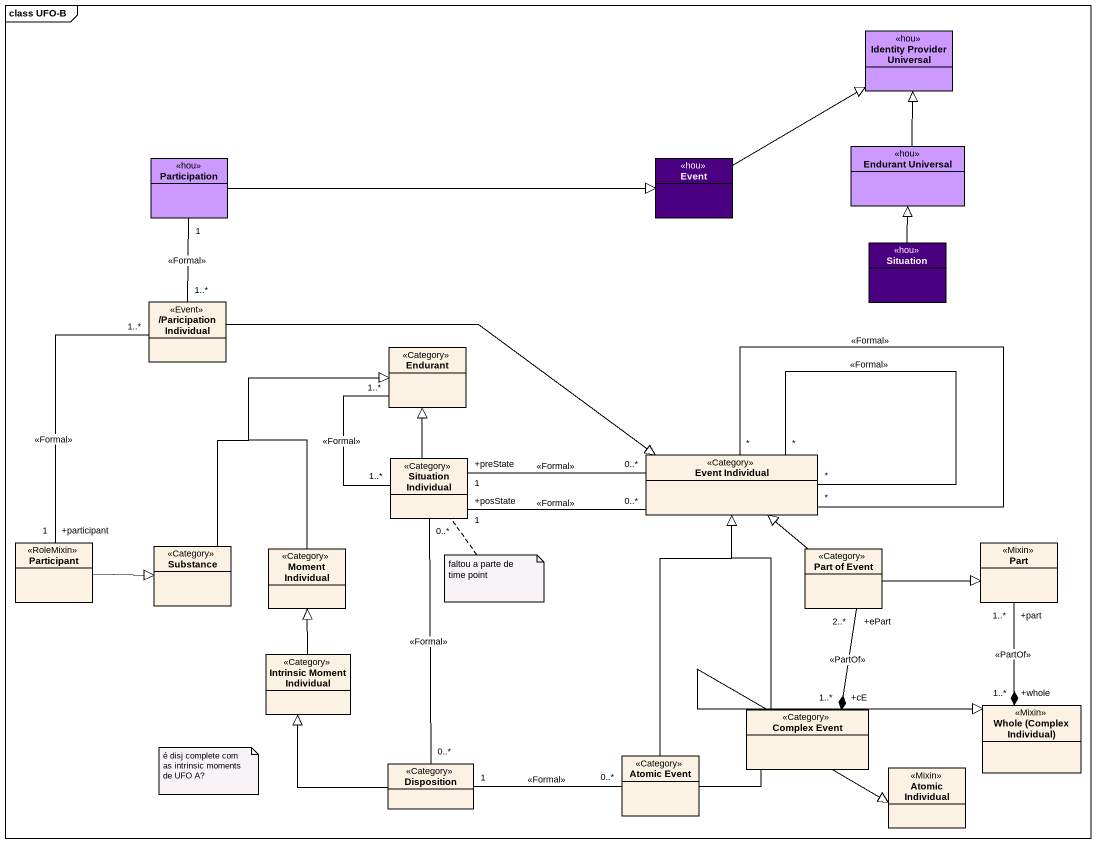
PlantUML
@startuml
mainframe class UFO-B
hide circle
hide empty members
class "Identity Provider Universal" as Identity_Provider_Universal <<hou>> #CC99FF
class Participation <<hou>> #CC99FF
class Event <<hou>> #4B0082
class "Endurant Universal" as Endurant_Universal <<hou>> #CC99FF
class Situation <<hou>> #4B0082
class "/Paricipation Individual" as Paricipation_Individual <<Event>>
class Endurant <<Category>>
class "Situation Individual" as Situation_Individual <<Category>>
class "Event Individual" as Event_Individual <<Category>>
class "Participant" as Participant_ <<RoleMixin>>
class Substance <<Category>>
class "Moment Individual" as Moment_Individual <<Category>>
class "Part of Event" as Part_of_Event <<Category>>
class Part <<Mixin>>
class "Intrinsic Moment Individual" as Intrinsic_Moment_Individual <<Category>>
class "Whole (Complex Individual)" as Whole_Complex_Individual <<Mixin>>
class "Complex Event" as Complex_Event <<Category>>
class Disposition <<Category>>
class "Atomic Event" as Atomic_Event <<Category>>
class "Atomic Individual" as Atomic_Individual <<Mixin>>
Participation -right-|> Event
Event -right-|> Identity_Provider_Universal
Endurant_Universal -up-|> Identity_Provider_Universal
Situation -up-|> Endurant_Universal
Paricipation_Individual "1..*" -up- "1" Participation : <<Formal>>
Paricipation_Individual -right-|> Event_Individual
Paricipation_Individual "1..*" -- "+participant\n1" Participant_ : <<Formal>>
Endurant "1..*" -- "1..*" Situation_Individual : <<Formal>>
Situation_Individual -up-|> Endurant
Situation_Individual "0..*" -- "0..*" Disposition : <<Formal>>
Event_Individual "0..*" -left- "+posState\n1" Situation_Individual : <<Formal>>
Event_Individual "0..*" -left- "+preState\n1" Situation_Individual : <<Formal>>
Event_Individual "*" -- "*" Event_Individual : <<Formal>>
Event_Individual "*" -- "*" Event_Individual : <<Formal>>
Participant_ -right-|> Substance
Substance -up-|> Endurant
Moment_Individual -up-|> Endurant
Part_of_Event -up-|> Event_Individual
Part_of_Event -right-|> Part
Intrinsic_Moment_Individual -up-|> Moment_Individual
Whole_Complex_Individual "+whole\n1..*" *-up- "+part\n1..*" Part : <<PartOf>>
Complex_Event -up-|> Event_Individual
Complex_Event "+cE\n1..*" *-up- "+ePart\n2..*" Part_of_Event : <<PartOf>>
Complex_Event -right-|> Whole_Complex_Individual
Disposition -up-|> Intrinsic_Moment_Individual
Disposition "1" -right- "0..*" Atomic_Event : <<Formal>>
Atomic_Event -up-|> Event_Individual
Atomic_Event -right-|> Atomic_Individual
note bottom of Situation_Individual : faltou a parte de time point
note as N2
  é disj complete com as intrinsic moments de UFO A?
end note
@enduml
